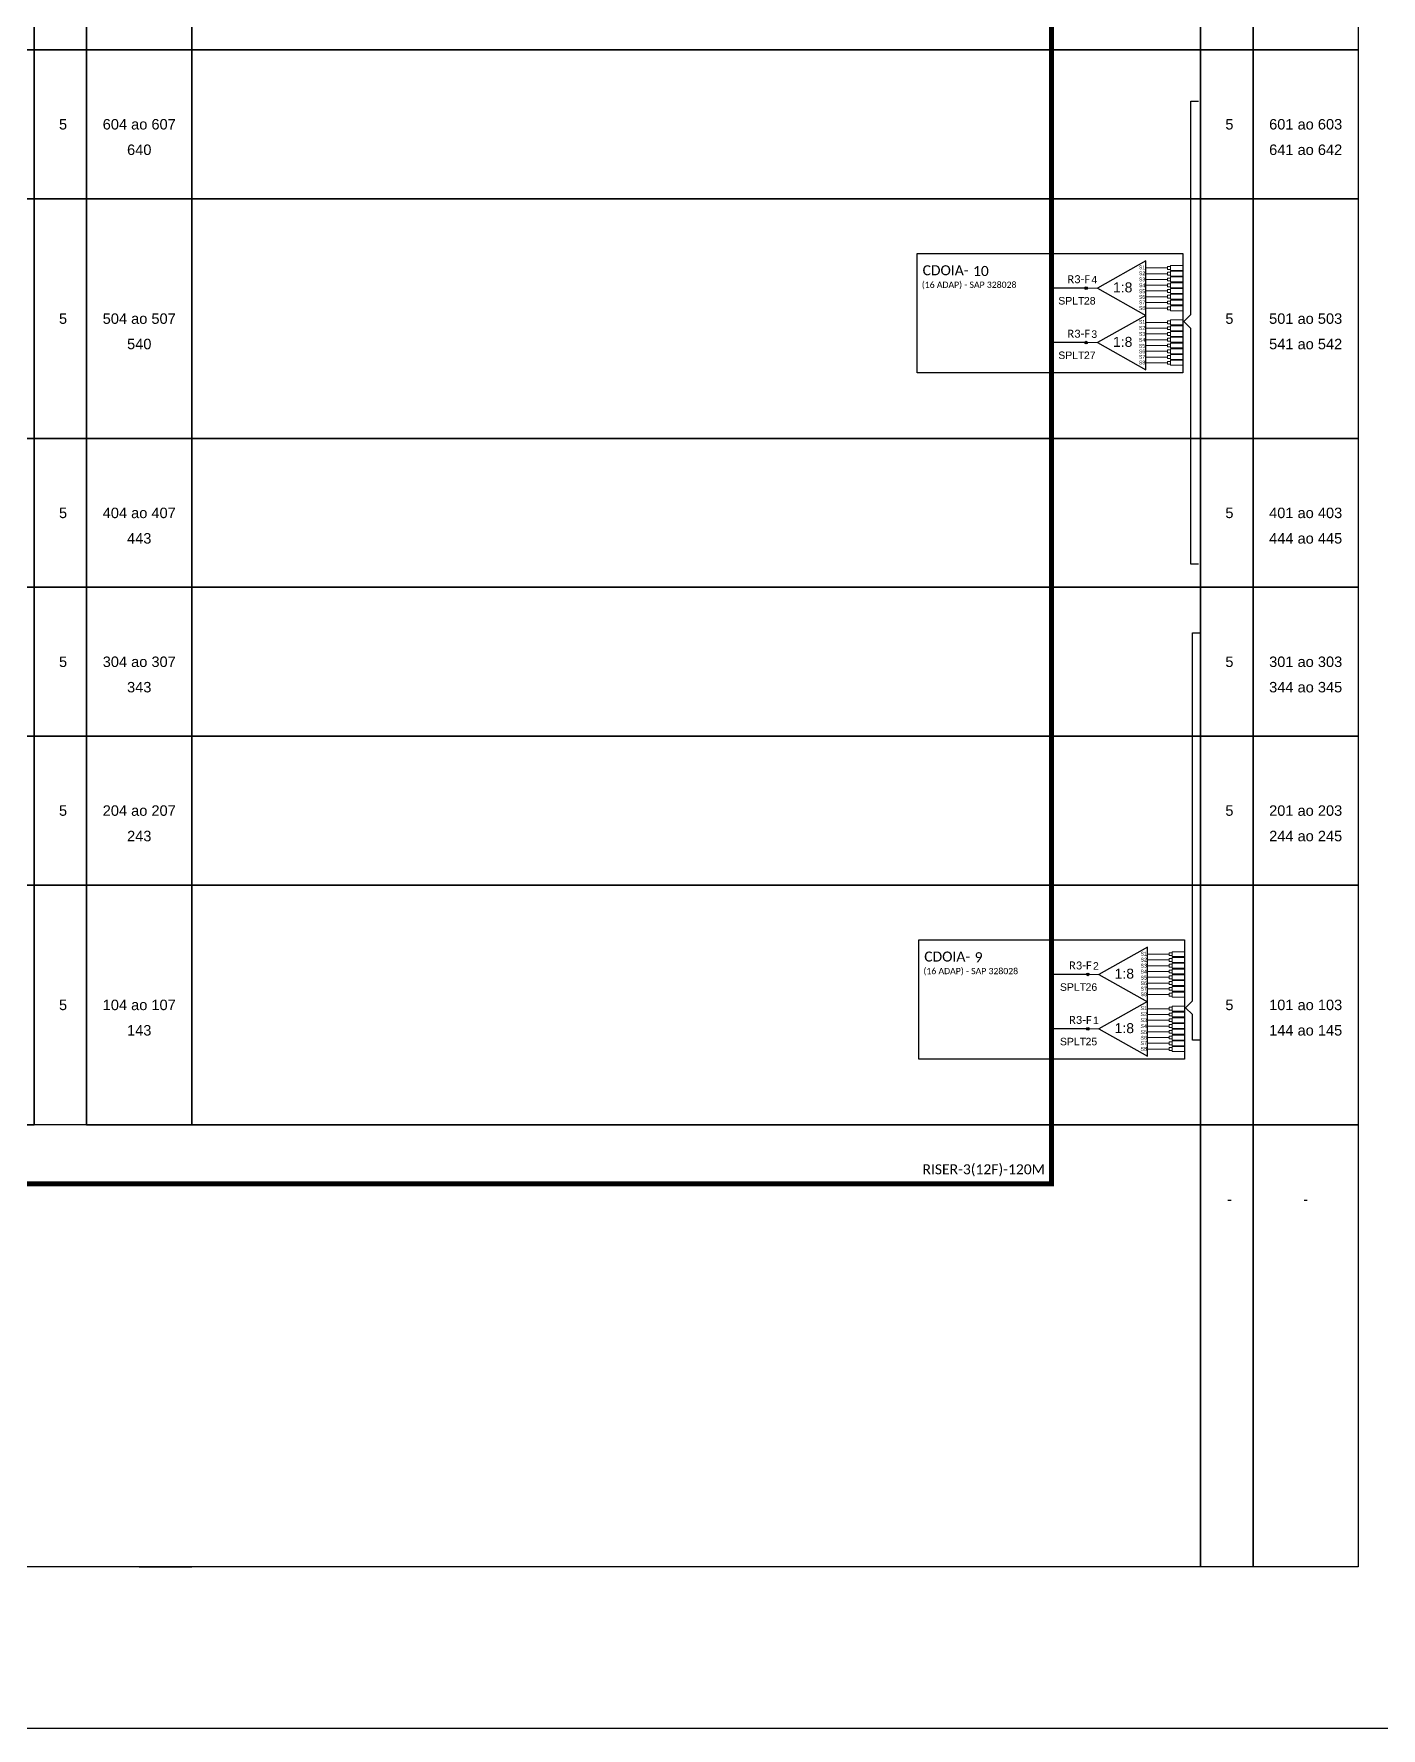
# Model space of a CAD drawing. Extents: x -89 to 2605, y 705 to 1299.
# Drawn here: x 2084.3 to 2321.4, y 705 to 1003.2 of the extents above; entities that cross this region are included whole.
import ezdxf
from ezdxf.enums import TextEntityAlignment as Align

# ---------------------------------------------------------------- set-up
doc = ezdxf.new("R2010")
doc.units = 0
doc.styles.add('ARIAL', font='arial.ttf')
doc.styles.add('WMF-Calibri0', font='calibri.ttf')

# ---------------------------------------------------------------- blocks, each defined once
blk = doc.blocks.new('SPLT_1-8_SC-APC')
at = {"color": 1}
blk.add_lwpolyline([(-7.37, -2.1), (-17.04, -7.55), (-7.37, -13), (-7.37, -2.1)], dxfattribs=at)
at = {"color": 3, "lineweight": 0}
for points in [[(-2.99, -3.22), (-2.41, -3.22), (-2.41, -3.8), (-2.99, -3.8)], [(-2.99, -4.38), (-2.41, -4.38), (-2.41, -4.95), (-2.99, -4.95)], [(-2.99, -5.53), (-2.41, -5.53), (-2.41, -6.1), (-2.99, -6.1)], [(-2.99, -6.68), (-2.41, -6.68), (-2.41, -7.26), (-2.99, -7.26)], [(-2.99, -7.84), (-2.41, -7.84), (-2.41, -8.41), (-2.99, -8.41)], [(-2.99, -8.99), (-2.41, -8.99), (-2.41, -9.56), (-2.99, -9.56)], [(-2.99, -10.14), (-2.41, -10.14), (-2.41, -10.72), (-2.99, -10.72)], [(-2.99, -11.3), (-2.41, -11.3), (-2.41, -11.87), (-2.99, -11.87)]]:
    blk.add_lwpolyline(points, close=True, dxfattribs=at)
for points in [[(-2.41, -3.02), (-2.41, -4)], [(-2.41, -3.02), (0, -3.02)], [(-2.99, -3.51), (-7.37, -3.51)], [(-7.37, -4.66), (-2.99, -4.66)], [(-7.37, -5.82), (-2.99, -5.82)], [(-2.41, -4), (0, -4)], [(-2.41, -4.17), (-2.41, -5.16)], [(-2.41, -4.17), (0, -4.17)], [(-2.41, -5.16), (0, -5.16)], [(-2.41, -5.32), (-2.41, -6.31)], [(-2.41, -5.32), (0, -5.32)], [(-2.41, -6.31), (0, -6.31)], [(-2.41, -6.48), (-2.41, -7.46)], [(-2.41, -6.48), (0, -6.48)], [(-7.37, -6.97), (-2.99, -6.97)], [(-7.37, -8.12), (-2.99, -8.12)], [(-7.37, -9.28), (-2.99, -9.28)], [(-2.41, -7.46), (0, -7.46)], [(-2.41, -7.63), (-2.41, -8.62)], [(-2.41, -7.63), (0, -7.63)], [(-2.41, -8.62), (0, -8.62)], [(-2.41, -8.78), (-2.41, -9.77)], [(-2.41, -8.78), (0, -8.78)], [(-2.41, -9.77), (0, -9.77)], [(-2.41, -9.94), (-2.41, -10.92)], [(-2.41, -9.94), (0, -9.94)], [(-7.37, -10.43), (-2.99, -10.43)], [(-7.37, -11.58), (-2.99, -11.58)], [(-2.41, -10.92), (0, -10.92)], [(-2.41, -11.09), (-2.41, -12.08)], [(-2.41, -11.09), (0, -11.09)], [(-2.41, -12.08), (0, -12.08)]]:
    blk.add_lwpolyline(points, dxfattribs=at)
at = {"color": 1, "lineweight": 0}
blk.add_lwpolyline([(-17.04, -7.55), (-19.26, -7.55)], dxfattribs=at)
at = {"color": 1, "style": 'ARIAL'}
for s, height, p in [('S1', 0.75, (-8.74, -3.78)), ('1:8', 2, (-13.91, -8.4)), ('S2', 0.75, (-8.74, -4.97)), ('S3', 0.75, (-8.74, -6.18)), ('S4', 0.75, (-8.74, -7.36)), ('S5', 0.75, (-8.74, -8.57)), ('S6', 0.75, (-8.74, -9.69)), ('S7', 0.75, (-8.74, -10.78)), ('S8', 0.75, (-8.74, -11.9))]:
    blk.add_text(s, height=height, dxfattribs=at).set_placement(p)

msp = doc.modelspace()

# ---------------------------------------------------------------- hatches: boundary and pattern name
h = msp.add_hatch(color=3)
h.dxf.hatch_style = 1
edge = h.paths.add_edge_path()
edge.add_arc((2269.48, 958.44), 0.226, 0, 360)
h = msp.add_hatch(color=3)
h.dxf.hatch_style = 1
edge = h.paths.add_edge_path()
edge.add_arc((2269.48, 948.86), 0.226, 0, 360)
h = msp.add_hatch(color=3)
h.dxf.hatch_style = 1
edge = h.paths.add_edge_path()
edge.add_arc((2269.77, 837.67), 0.226, 0, 360)
h = msp.add_hatch(color=3)
h.dxf.hatch_style = 1
edge = h.paths.add_edge_path()
edge.add_arc((2269.77, 828.08), 0.226, 0, 360)

# ---------------------------------------------------------------- linework, layer by layer
for points in [[(2604.92, 1299.02), (1766.36, 1299.02), (1766.36, 705.02), (2604.92, 705.02), (2604.92, 1299.02)], [(2112.07, 1026.57), (2112.07, 1000.37)], [(2112.07, 1000.37), (2112.07, 1026.57)], [(2112.07, 1000.37), (2112.07, 974.18)], [(2112.07, 974.18), (2112.07, 1000.37)], [(2112.07, 974.18), (2112.07, 931.98)], [(2112.07, 931.98), (2112.07, 974.18)], [(2112.07, 931.98), (2112.07, 905.79)], [(2112.07, 905.79), (2112.07, 931.98)], [(2112.07, 905.79), (2112.07, 879.59)], [(2112.07, 879.59), (2112.07, 905.79)], [(2112.07, 879.59), (2112.07, 853.4)], [(2112.07, 853.4), (2112.07, 879.59)], [(2112.07, 853.4), (2112.07, 811.2), (2102.81, 811.2)], [(2102.81, 811.2), (2112.07, 811.2), (2112.07, 853.4)], [(2084.3, 733.38), (1906.78, 733.38), (1906.78, 811.2), (2084.3, 811.2)], [(2093.55, 811.2), (2112.07, 811.2)], [(2102.81, 811.2), (2112.07, 811.2)], [(2112.07, 811.2), (2102.81, 811.2)], [(2112.07, 811.2), (2289.58, 811.2), (2289.58, 733.38), (2112.07, 733.38)], [(2093.55, 733.38), (2084.3, 733.38)], [(2112.07, 733.38), (2093.55, 733.38)], [(2112.07, 733.38), (2102.81, 733.38)], [(2102.81, 733.38), (2112.07, 733.38)]]:
    msp.add_lwpolyline(points)
at = {"color": 30, "const_width": 0.88}
msp.add_lwpolyline([(1958.38, 779.22), (1958.38, 800.83), (2263.38, 800.83), (2263.38, 1155.24)], dxfattribs=at)
for points in [[(1906.78, 1026.57), (2084.3, 1026.57), (2084.3, 1000.37), (1906.78, 1000.37)], [(2084.3, 1026.57), (2093.55, 1026.57), (2093.55, 1000.37), (2084.3, 1000.37)], [(2093.55, 1026.57), (2112.07, 1026.57), (2112.07, 1000.37), (2093.55, 1000.37)], [(2112.07, 1026.57), (2289.58, 1026.57), (2289.58, 1000.37), (2112.07, 1000.37)], [(2289.58, 1026.57), (2298.84, 1026.57), (2298.84, 1000.37), (2289.58, 1000.37)], [(2298.84, 1026.57), (2317.36, 1026.57), (2317.36, 1000.37), (2298.84, 1000.37)], [(1906.78, 1000.37), (2084.3, 1000.37), (2084.3, 974.18), (1906.78, 974.18)], [(2084.3, 1000.37), (2093.55, 1000.37), (2093.55, 974.18), (2084.3, 974.18)], [(2093.55, 1000.37), (2112.07, 1000.37), (2112.07, 974.18), (2093.55, 974.18)], [(2112.07, 1000.37), (2289.58, 1000.37), (2289.58, 974.18), (2112.07, 974.18)], [(2289.58, 1000.37), (2298.84, 1000.37), (2298.84, 974.18), (2289.58, 974.18)], [(2298.84, 1000.37), (2317.36, 1000.37), (2317.36, 974.18), (2298.84, 974.18)], [(1906.78, 974.18), (2084.3, 974.18), (2084.3, 931.98), (1906.78, 931.98)], [(2084.3, 974.18), (2093.55, 974.18), (2093.55, 931.98), (2084.3, 931.98)], [(2093.55, 974.18), (2112.07, 974.18), (2112.07, 931.98), (2093.55, 931.98)], [(2112.07, 974.18), (2289.58, 974.18), (2289.58, 931.98), (2112.07, 931.98)], [(2289.58, 974.18), (2298.84, 974.18), (2298.84, 931.98), (2289.58, 931.98)], [(2298.84, 974.18), (2317.36, 974.18), (2317.36, 931.98), (2298.84, 931.98)], [(1906.78, 931.98), (2084.3, 931.98), (2084.3, 905.79), (1906.78, 905.79)], [(2084.3, 931.98), (2093.55, 931.98), (2093.55, 905.79), (2084.3, 905.79)], [(2093.55, 931.98), (2112.07, 931.98), (2112.07, 905.79), (2093.55, 905.79)], [(2112.07, 931.98), (2289.58, 931.98), (2289.58, 905.79), (2112.07, 905.79)], [(2289.58, 931.98), (2298.84, 931.98), (2298.84, 905.79), (2289.58, 905.79)], [(2298.84, 931.98), (2317.36, 931.98), (2317.36, 905.79), (2298.84, 905.79)], [(1906.78, 905.79), (2084.3, 905.79), (2084.3, 879.59), (1906.78, 879.59)], [(2084.3, 905.79), (2093.55, 905.79), (2093.55, 879.59), (2084.3, 879.59)], [(2093.55, 905.79), (2112.07, 905.79), (2112.07, 879.59), (2093.55, 879.59)], [(2112.07, 905.79), (2289.58, 905.79), (2289.58, 879.59), (2112.07, 879.59)], [(2289.58, 905.79), (2298.84, 905.79), (2298.84, 879.59), (2289.58, 879.59)], [(2298.84, 905.79), (2317.36, 905.79), (2317.36, 879.59), (2298.84, 879.59)], [(1906.78, 879.59), (2084.3, 879.59), (2084.3, 853.4), (1906.78, 853.4)], [(2084.3, 879.59), (2093.55, 879.59), (2093.55, 853.4), (2084.3, 853.4)], [(2093.55, 879.59), (2112.07, 879.59), (2112.07, 853.4), (2093.55, 853.4)], [(2112.07, 879.59), (2289.58, 879.59), (2289.58, 853.4), (2112.07, 853.4)], [(2289.58, 879.59), (2298.84, 879.59), (2298.84, 853.4), (2289.58, 853.4)], [(2298.84, 879.59), (2317.36, 879.59), (2317.36, 853.4), (2298.84, 853.4)], [(1906.78, 853.4), (2084.3, 853.4), (2084.3, 811.2), (1906.78, 811.2)], [(2084.3, 853.4), (2093.55, 853.4), (2093.55, 811.2), (2084.3, 811.2)], [(2093.55, 853.4), (2112.07, 853.4), (2112.07, 811.2), (2093.55, 811.2)], [(2112.07, 853.4), (2289.58, 853.4), (2289.58, 811.2), (2112.07, 811.2)], [(2289.58, 853.4), (2298.84, 853.4), (2298.84, 811.2), (2289.58, 811.2)], [(2298.84, 853.4), (2317.36, 853.4), (2317.36, 811.2), (2298.84, 811.2)], [(2289.58, 811.2), (2298.84, 811.2), (2298.84, 733.38), (2289.58, 733.38)], [(2298.84, 811.2), (2317.36, 811.2), (2317.36, 733.38), (2298.84, 733.38)]]:
    msp.add_lwpolyline(points, close=True)
at = {"color": 3}
for points in [[(2289.22, 909.88), (2287.9, 909.88), (2287.9, 951.37), (2286.64, 952.58), (2287.9, 953.79), (2287.9, 991.33), (2289.22, 991.33)], [(2289.51, 826.07), (2288.19, 826.07), (2288.19, 830.6), (2286.93, 831.8), (2288.19, 833.01), (2288.19, 897.8), (2289.51, 897.8)]]:
    msp.add_lwpolyline(points, dxfattribs=at)
at = {"color": 1}
for points in [[(2239.71, 964.52), (2286.46, 964.52), (2286.46, 943.53), (2239.71, 943.53)], [(2239.99, 843.75), (2286.75, 843.75), (2286.75, 822.75), (2239.99, 822.75)]]:
    msp.add_lwpolyline(points, close=True, dxfattribs=at)
at = {"color": 30}
for points in [[(2269.48, 958.44), (2263.09, 958.44)], [(2269.48, 948.86), (2263.09, 948.86)], [(2269.77, 837.67), (2263.38, 837.67)], [(2269.77, 828.08), (2263.38, 828.08)]]:
    msp.add_lwpolyline(points, dxfattribs=at)
at = {"color": 3}
for centre in [(2269.48, 958.44), (2269.48, 948.86), (2269.77, 837.67), (2269.77, 828.08)]:
    msp.add_circle(centre, 0.226, dxfattribs=at)

# ---------------------------------------------------------------- block references
at = {"color": 3, "xscale": 0.8799999999999999, "yscale": 0.8799999999999999, "zscale": 0.8799999999999999}
for p in [(2286.43, 965.09), (2286.43, 955.5), (2286.72, 844.31), (2286.72, 834.72)]:
    msp.add_blockref('SPLT_1-8_SC-APC', p, dxfattribs=at)

# ---------------------------------------------------------------- texts
at = {"style": 'ARIAL'}
for s, p in [('5', (2089.4, 987.28)), ('604 ao 607', (2102.81, 987.28)), ('5', (2294.68, 987.28)), ('601 ao 603', (2308.1, 987.28)), ('640', (2102.81, 982.8)), ('641 ao 642', (2308.1, 982.8)), ('5', (2089.4, 953.08)), ('504 ao 507', (2102.81, 953.08)), ('5', (2294.68, 953.08)), ('501 ao 503', (2308.1, 953.08)), ('540', (2102.81, 948.61)), ('541 ao 542', (2308.1, 948.61)), ('5', (2089.4, 918.89)), ('404 ao 407', (2102.81, 918.89)), ('5', (2294.68, 918.89)), ('401 ao 403', (2308.1, 918.89)), ('443', (2102.81, 914.41)), ('444 ao 445', (2308.1, 914.41)), ('5', (2089.4, 892.69)), ('304 ao 307', (2102.81, 892.69)), ('5', (2294.68, 892.69)), ('301 ao 303', (2308.1, 892.69)), ('343', (2102.81, 888.22)), ('344 ao 345', (2308.1, 888.22)), ('5', (2089.4, 866.5)), ('204 ao 207', (2102.81, 866.5)), ('5', (2294.68, 866.5)), ('201 ao 203', (2308.1, 866.5)), ('243', (2102.81, 862.02)), ('244 ao 245', (2308.1, 862.02)), ('5', (2089.4, 832.3)), ('104 ao 107', (2102.81, 832.3)), ('5', (2294.68, 832.3)), ('101 ao 103', (2308.1, 832.3)), ('143', (2102.81, 827.83)), ('144 ao 145', (2308.1, 827.83)), ('-', (2294.68, 798.11)), ('-', (2308.1, 798.11))]:
    msp.add_text(s, height=1.84, dxfattribs=at).set_placement(p, align=Align.MIDDLE_CENTER)
at = {"color": 1, "style": 'WMF-Calibri0'}
for p in [(2240.68, 960.71), (2240.97, 839.93)]:
    msp.add_text('CDOIA-', height=1.76, dxfattribs=at).set_placement(p)
at = {"color": 7, "style": 'WMF-Calibri0'}
for s, p in [('10', (2249.55, 960.59)), ('9', (2249.84, 839.81))]:
    msp.add_text(s, height=1.76, dxfattribs=at).set_placement(p)
at = {"color": 30, "style": 'WMF-Calibri0'}
for s, height, p in [('R3-F', 1.408, (2266.17, 959.31)), ('R3-F', 1.408, (2266.17, 949.72)), ('R3-F', 1.408, (2266.46, 838.54)), ('R3-F', 1.408, (2266.46, 828.95)), ('RISER-3(12F)-120M', 1.76, (2240.66, 802.49))]:
    msp.add_text(s, height=height, dxfattribs=at).set_placement(p)
at = {"color": 30, "style": 'ARIAL'}
for s, p in [('4', (2270.89, 959.28)), ('3', (2270.89, 949.69)), ('2', (2271.18, 838.5)), ('1', (2271.18, 828.92))]:
    msp.add_text(s, height=1.32, dxfattribs=at).set_placement(p, align=Align.CENTER)
at = {"color": 1, "style": 'WMF-Calibri0'}
for p in [(2248.87, 958.49), (2249.16, 837.71)]:
    msp.add_text('(16 ADAP) - SAP 328028', height=1.1, dxfattribs=at).set_placement(p, align=Align.CENTER)
at = {"color": 7, "style": 'ARIAL'}
for s, p in [('SPLT', (2266.87, 955.56)), ('28', (2270.1, 955.56)), ('SPLT', (2266.87, 945.97)), ('27', (2270.1, 945.97)), ('SPLT', (2267.16, 834.78)), ('26', (2270.39, 834.78)), ('SPLT', (2267.16, 825.19)), ('25', (2270.39, 825.19))]:
    msp.add_text(s, height=1.32, dxfattribs=at).set_placement(p, align=Align.CENTER)

doc.saveas('drawing.dxf')
